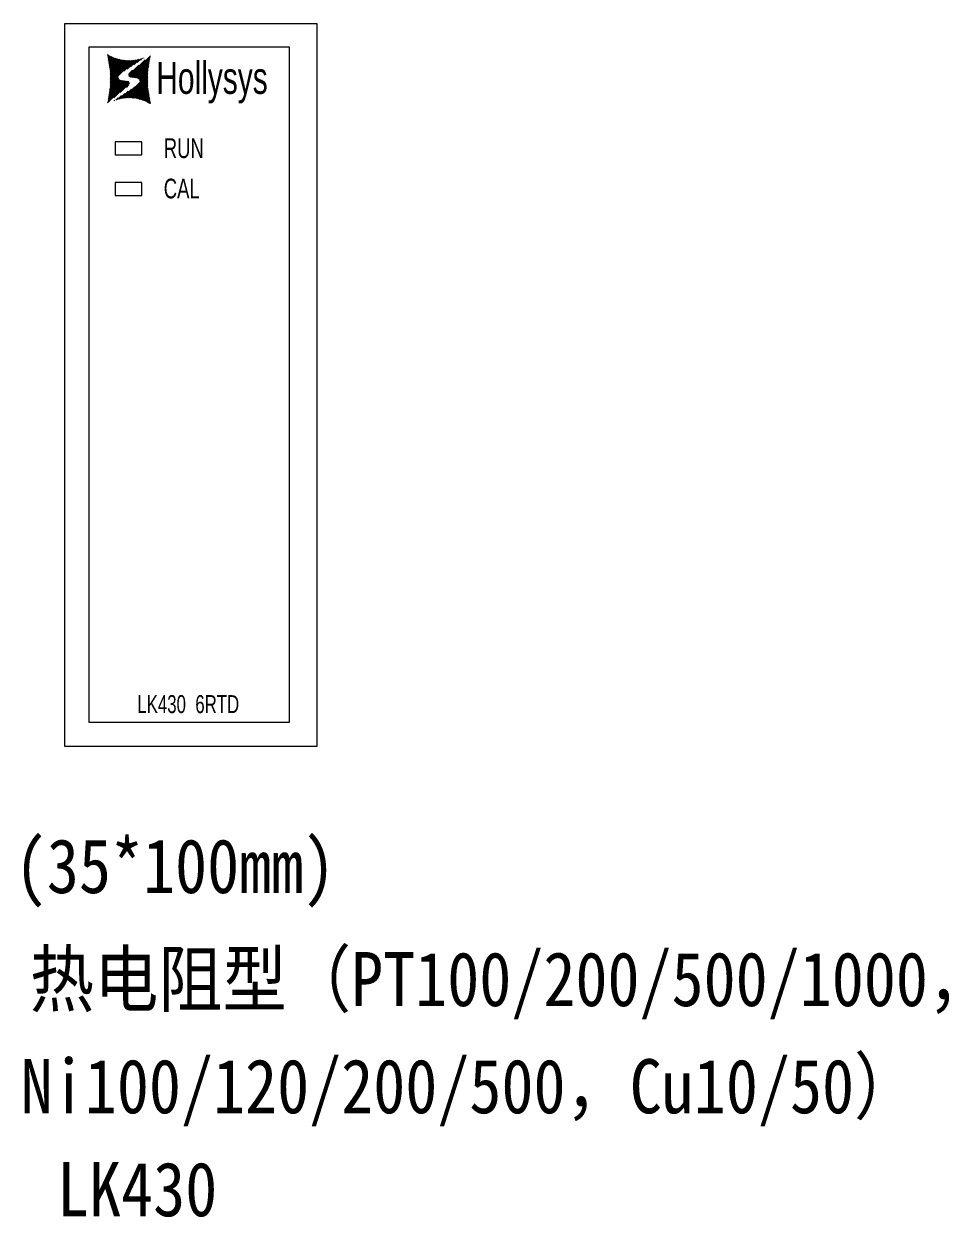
# Model space of a CAD drawing. Header units: millimetres. Extents: x 33157 to 59611, y -29750 to 1750.
# Drawn here: x 53952.7 to 54080.8, y 880.1 to 1045.3 of the extents above; entities that cross this region are included whole.
import ezdxf

# ---------------------------------------------------------------- set-up
doc = ezdxf.new("R2010")
doc.units = ezdxf.units.MM
doc.layers.get('0').update_dxf_attribs({"lineweight": 18})
doc.layers.add('细实线', color=7, linetype='Continuous', lineweight=20)
doc.styles.add('HZ', font='arial.ttf')
doc.styles.add('STYLE1', font='')
doc.styles.get('STYLE1').set_extended_font_data('宋体')

# ---------------------------------------------------------------- blocks, each defined once
blk = doc.blocks.new('*X36')
at = {"color": 0}
for p, q in [((54290.41, 886.01), (54291.82, 887.42)), ((54290.43, 885.88), (54292.69, 888.14)), ((54290.5, 885.8), (54293.43, 888.72)), ((54290.61, 885.76), (54293.4, 888.54)), ((54290.74, 885.74), (54293.37, 888.36)), ((54290.88, 885.72), (54293.34, 888.18)), ((54291.01, 885.7), (54293.31, 888)), ((54291.15, 885.69), (54293.28, 887.82)), ((54291.28, 885.67), (54293.26, 887.64)), ((54291.42, 885.65), (54293.23, 887.46)), ((54289.81, 882.83), (54293.08, 886.1)), ((54289.98, 882.85), (54293.08, 885.95)), ((54290.15, 882.87), (54293.08, 885.8)), ((54290.44, 886.2), (54290.95, 886.7)), ((54291.54, 885.63), (54293.2, 887.28)), ((54291.66, 885.59), (54293.17, 887.1)), ((54291.75, 885.53), (54293.14, 886.92)), ((54291.83, 885.46), (54293.11, 886.74)), ((54291.9, 885.38), (54293.08, 886.56)), ((54291.94, 885.27), (54293.08, 886.4)), ((54291.95, 885.12), (54293.08, 886.25)), ((54289.47, 882.8), (54290.79, 884.11)), ((54289.64, 882.82), (54291.25, 884.42)), ((54290.32, 882.88), (54293.08, 885.65)), ((54290.48, 882.89), (54293.08, 885.5)), ((54290.62, 882.88), (54293.08, 885.35)), ((54290.75, 882.87), (54293.09, 885.2)), ((54290.89, 882.85), (54293.09, 885.05)), ((54291.03, 882.84), (54293.09, 884.9)), ((54291.17, 882.83), (54293.09, 884.74)), ((54291.31, 882.82), (54293.09, 884.59)), ((54291.45, 882.8), (54293.09, 884.44)), ((54291.58, 882.78), (54293.09, 884.29)), ((54291.69, 882.74), (54293.11, 884.16)), ((54288.43, 882.51), (54288.5, 882.58)), ((54288.64, 882.57), (54288.96, 882.89)), ((54288.86, 882.64), (54289.41, 883.19)), ((54289.07, 882.7), (54289.87, 883.5)), ((54289.29, 882.76), (54290.33, 883.81)), ((54291.81, 882.71), (54293.13, 884.03)), ((54291.93, 882.68), (54293.15, 883.9)), ((54292.05, 882.64), (54293.17, 883.77)), ((54292.17, 882.61), (54293.2, 883.64)), ((54292.29, 882.58), (54293.22, 883.51)), ((54292.4, 882.54), (54293.24, 883.38)), ((54292.52, 882.51), (54293.26, 883.25)), ((54292.62, 882.46), (54293.28, 883.12)), ((54292.72, 882.41), (54293.31, 882.99)), ((54292.82, 882.36), (54293.33, 882.86)), ((54292.93, 882.31), (54293.35, 882.73)), ((54293.03, 882.26), (54293.37, 882.6)), ((54293.13, 882.21), (54293.39, 882.47)), ((54293.23, 882.16), (54293.42, 882.34)), ((54293.33, 882.1), (54293.44, 882.21)), ((54293.43, 882.05), (54293.46, 882.08))]:
    blk.add_line(p, q, dxfattribs=at)
blk = doc.blocks.new('*X37')
at = {"color": 0}
for p, q in [((54287.47, 888.84), (54287.51, 888.88)), ((54287.49, 888.71), (54287.61, 888.83)), ((54287.52, 888.58), (54287.71, 888.77)), ((54287.54, 888.45), (54287.81, 888.72)), ((54287.56, 888.32), (54287.92, 888.67)), ((54287.58, 888.19), (54288.02, 888.62)), ((54287.6, 888.06), (54288.12, 888.57)), ((54287.63, 887.93), (54288.22, 888.52)), ((54287.65, 887.8), (54288.32, 888.47)), ((54287.67, 887.67), (54288.42, 888.42)), ((54287.69, 887.54), (54288.54, 888.39)), ((54287.71, 887.41), (54288.66, 888.36)), ((54287.74, 887.28), (54288.78, 888.32)), ((54287.76, 887.15), (54288.9, 888.29)), ((54287.78, 887.02), (54289.01, 888.26)), ((54287.8, 886.89), (54289.13, 888.22)), ((54287.82, 886.76), (54289.25, 888.19)), ((54287.84, 886.62), (54289.37, 888.16)), ((54287.84, 886.47), (54289.5, 888.13)), ((54287.84, 886.32), (54289.64, 888.12)), ((54287.84, 886.17), (54289.78, 888.11)), ((54287.84, 886.02), (54289.92, 888.09)), ((54287.84, 885.87), (54290.05, 888.08)), ((54287.84, 885.72), (54290.19, 888.07)), ((54287.84, 885.57), (54290.33, 888.06)), ((54287.84, 885.42), (54290.47, 888.04)), ((54287.85, 884.81), (54291.14, 888.11)), ((54287.85, 884.96), (54290.97, 888.09)), ((54287.85, 885.12), (54290.81, 888.07)), ((54287.85, 885.27), (54290.64, 888.06)), ((54289.75, 886.56), (54291.31, 888.12)), ((54290.21, 886.87), (54291.48, 888.14)), ((54290.66, 887.17), (54291.67, 888.18)), ((54291.12, 887.48), (54291.89, 888.25)), ((54291.58, 887.79), (54292.1, 888.31)), ((54292.04, 888.09), (54292.32, 888.37)), ((54292.5, 888.4), (54292.53, 888.44)), ((54287.85, 884.66), (54288.98, 885.79)), ((54287.5, 882.19), (54290.44, 885.13)), ((54287.53, 882.37), (54290.33, 885.18)), ((54287.56, 882.55), (54290.21, 885.2)), ((54287.58, 882.73), (54290.07, 885.21)), ((54287.61, 882.91), (54289.93, 885.23)), ((54287.64, 883.09), (54289.8, 885.25)), ((54287.67, 883.27), (54289.67, 885.27)), ((54287.7, 883.45), (54289.53, 885.28)), ((54287.73, 883.63), (54289.4, 885.31)), ((54287.75, 883.81), (54289.29, 885.34)), ((54287.78, 883.99), (54289.19, 885.4)), ((54287.81, 884.17), (54289.1, 885.46)), ((54287.84, 884.35), (54289.04, 885.55)), ((54287.85, 884.51), (54288.99, 885.65)), ((54288.36, 882.9), (54290.5, 885.04)), ((54289.23, 883.62), (54290.52, 884.91)), ((54290.1, 884.34), (54290.46, 884.7))]:
    blk.add_line(p, q, dxfattribs=at)
blk = doc.blocks.new('LK430')
at = {"layer": '细实线'}
for points in [[(54281.51, 893.13), (54281.51, 793.13), (54316.51, 793.13), (54316.51, 893.13)], [(54284.88, 889.9), (54284.88, 796.45), (54312.68, 796.45), (54312.68, 889.9)], [(54288.55, 876.78), (54288.55, 874.98), (54292.23, 874.98), (54292.23, 876.78)], [(54288.55, 871.18), (54288.55, 869.38), (54292.23, 869.38), (54292.23, 871.18)]]:
    blk.add_lwpolyline(points, close=True, dxfattribs=at)
at = {"color": 0}
for name in ['*X37', '*X36']:
    blk.add_blockref(name, (0, 0), dxfattribs=at)
at = {"color": 7, "linetype": 'Continuous', "style": 'HZ', "width": 0.67}
for s, height, p in [('Hollysys', 4.432, (54294.24, 883.44)), ('RUN', 2.737, (54295.28, 874.55)), ('CAL', 2.737, (54295.28, 868.96))]:
    blk.add_text(s, height=height, dxfattribs=at).set_placement(p)
at = {"color": 7, "linetype": 'Continuous', "insert": (54291.62, 797.65), "char_height": 2.4883, "width": 20.7228, "attachment_point": 7, "style": 'HZ'}
blk.add_mtext('{\\W0.67;LK430  6RTD}', dxfattribs=at)

msp = doc.modelspace()

# ---------------------------------------------------------------- block references
at = {"layer": '细实线'}
msp.add_blockref('LK430', (-323.22, 152.19), dxfattribs=at)

# ---------------------------------------------------------------- texts
at = {"color": 0, "style": 'STYLE1', "width": 0.87}
for s, p in [('(35*100mm)', (53951.43, 924.95)), ('热电阻型（PT100/200/500/1000，', (53953.51, 909.3)), ('Ni100/120/200/500，Cu10/50）', (53952.25, 894.46)), ('LK430', (53957.28, 880.2))]:
    msp.add_text(s, height=7.5, dxfattribs=at).set_placement(p)

doc.saveas('drawing.dxf')
